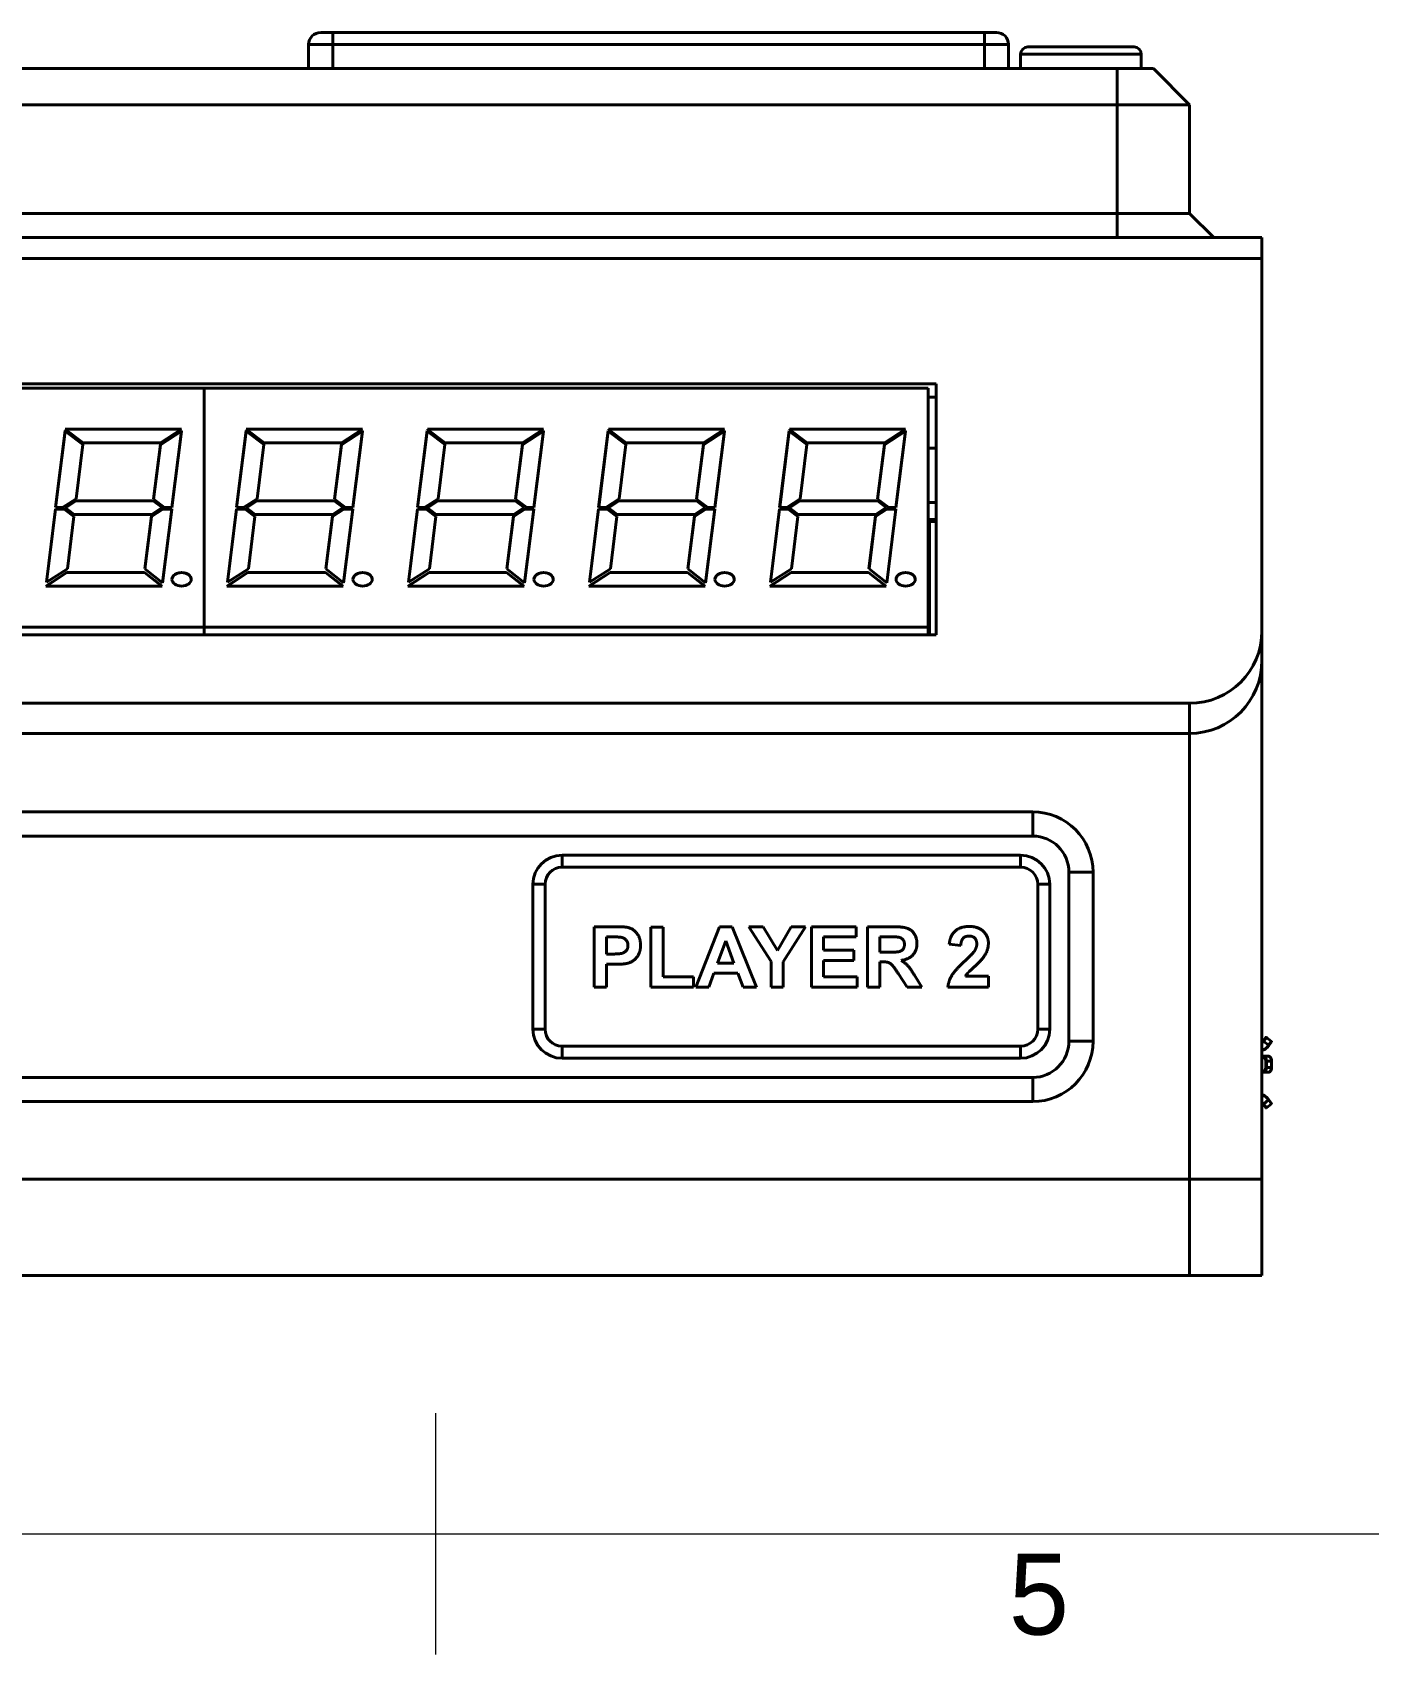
# Model space of a CAD drawing. Header units: millimetres. Extents: x 15 to 415, y 5 to 292.
# Drawn here: x 198.3 to 253.7, y 5 to 72.2 of the extents above; entities that cross this region are included whole.
import ezdxf

# ---------------------------------------------------------------- set-up
doc = ezdxf.new("R2010")
doc.units = ezdxf.units.MM
doc.layers.add('Border', color=7, linetype='Continuous')
doc.layers.add('Geometries', color=7, linetype='Continuous')
doc.styles.add('Shapr12', font='txt', dxfattribs={"height": 3.3495})

msp = doc.modelspace()

# ---------------------------------------------------------------- linework, layer by layer
at = {"layer": 'Border', "linetype": 'Continuous', "lineweight": 15}
for p, q in [((215, 15), (215, 5)), ((20, 10), (410, 10))]:
    msp.add_line(p, q, dxfattribs=at)
at = {"layer": 'Geometries', "linetype": 'Continuous', "lineweight": 40}
for p, q in [((210.242, 72.2), (210.742, 72.2)), ((210.742, 72.2), (237.742, 72.2)), ((210.742, 72.2), (210.742, 71.7)), ((237.742, 72.2), (238.242, 72.2)), ((237.742, 72.2), (237.742, 71.7)), ((209.742, 70.7), (209.742, 71.7)), ((210.742, 71.7), (209.742, 71.7)), ((210.742, 71.7), (210.742, 70.7)), ((237.742, 71.7), (210.742, 71.7)), ((238.742, 71.7), (237.742, 71.7)), ((237.742, 70.7), (237.742, 71.7)), ((238.742, 71.7), (238.742, 70.7)), ((239.242, 71.3), (239.242, 70.7)), ((244.242, 71.3), (239.242, 71.3)), ((239.542, 71.6), (243.942, 71.6)), ((244.242, 71.3), (244.242, 70.7)), ((197.742, 70.7), (209.742, 70.7)), ((209.742, 70.7), (210.742, 70.7)), ((210.742, 70.7), (237.742, 70.7)), ((237.742, 70.7), (238.742, 70.7)), ((238.742, 70.7), (239.242, 70.7)), ((239.242, 70.7), (243.242, 70.7)), ((243.242, 70.7), (243.242, 69.2)), ((243.242, 70.7), (244.242, 70.7)), ((244.242, 70.7), (244.742, 70.7)), ((244.742, 70.7), (246.242, 69.2)), ((243.242, 69.2), (164.242, 69.2)), ((243.242, 69.2), (164.242, 69.2)), ((243.242, 64.7), (243.242, 69.2)), ((243.242, 69.2), (246.242, 69.2)), ((246.242, 69.2), (243.242, 69.2)), ((246.242, 69.2), (246.242, 64.7)), ((164.242, 64.7), (243.242, 64.7)), ((243.242, 64.7), (243.242, 63.701)), ((243.242, 64.7), (246.242, 64.7)), ((246.242, 64.7), (247.241, 63.701)), ((249.242, 63.7), (158.242, 63.7)), ((243.242, 63.701), (164.242, 63.701)), ((247.241, 63.701), (243.242, 63.701)), ((249.242, 63.701), (247.241, 63.701)), ((249.242, 63.7), (249.242, 63.701)), ((249.242, 63.699), (249.242, 63.7)), ((249.242, 62.83), (249.242, 63.699)), ((249.242, 62.83), (158.242, 62.83)), ((249.242, 47.408), (249.242, 62.83)), ((175.042, 57.642), (235.742, 57.642)), ((205.417, 57.466), (175.417, 57.466)), ((205.417, 57.466), (205.417, 47.567)), ((235.417, 57.466), (205.417, 57.466)), ((205.417, 47.567), (205.417, 57.466)), ((235.417, 57.089), (235.417, 57.466)), ((235.742, 57.642), (235.742, 57.089)), ((235.417, 57.089), (235.742, 57.089)), ((235.417, 54.978), (235.417, 57.089)), ((235.742, 57.089), (235.742, 54.978)), ((199.65, 55.69), (199.257, 52.516)), ((199.65, 55.683), (199.258, 52.516)), ((199.65, 55.69), (200.384, 55.132)), ((199.65, 55.69), (199.65, 55.683)), ((199.65, 55.683), (200.383, 55.126)), ((204.478, 55.769), (199.659, 55.762)), ((199.659, 55.762), (199.668, 55.754)), ((204.467, 55.762), (199.668, 55.754)), ((199.668, 55.754), (200.393, 55.203)), ((200.383, 55.126), (200.105, 52.877)), ((200.384, 55.132), (200.383, 55.126)), ((200.393, 55.203), (203.605, 55.203)), ((203.596, 55.125), (203.316, 52.868)), ((203.596, 55.118), (203.317, 52.868)), ((203.596, 55.125), (204.469, 55.691)), ((203.596, 55.118), (204.468, 55.683)), ((203.596, 55.125), (203.596, 55.118)), ((203.605, 55.203), (204.467, 55.762)), ((204.468, 55.683), (204.076, 52.516)), ((204.467, 55.762), (204.478, 55.769)), ((204.469, 55.691), (204.468, 55.683)), ((207.15, 55.69), (206.757, 52.516)), ((207.15, 55.683), (206.758, 52.516)), ((207.15, 55.69), (207.884, 55.132)), ((207.15, 55.69), (207.15, 55.683)), ((207.15, 55.683), (207.883, 55.126)), ((211.978, 55.769), (207.159, 55.762)), ((207.159, 55.762), (207.168, 55.754)), ((211.967, 55.762), (207.168, 55.754)), ((207.168, 55.754), (207.893, 55.203)), ((207.883, 55.126), (207.605, 52.877)), ((207.884, 55.132), (207.883, 55.126)), ((207.893, 55.203), (211.105, 55.203)), ((211.096, 55.125), (210.816, 52.868)), ((211.096, 55.118), (210.817, 52.868)), ((211.096, 55.125), (211.969, 55.691)), ((211.096, 55.118), (211.968, 55.683)), ((211.096, 55.125), (211.096, 55.118)), ((211.105, 55.203), (211.967, 55.762)), ((211.968, 55.683), (211.576, 52.516)), ((211.967, 55.762), (211.978, 55.769)), ((211.969, 55.691), (211.968, 55.683)), ((214.65, 55.69), (214.257, 52.516)), ((214.65, 55.683), (214.258, 52.516)), ((214.65, 55.69), (215.384, 55.132)), ((214.65, 55.69), (214.65, 55.683)), ((214.65, 55.683), (215.383, 55.126)), ((219.478, 55.769), (214.659, 55.762)), ((214.659, 55.762), (214.668, 55.754)), ((219.467, 55.762), (214.668, 55.754)), ((214.668, 55.754), (215.393, 55.203)), ((215.383, 55.126), (215.105, 52.877)), ((215.384, 55.132), (215.383, 55.126)), ((215.393, 55.203), (218.605, 55.203)), ((218.596, 55.125), (218.316, 52.868)), ((218.596, 55.118), (218.317, 52.868)), ((218.596, 55.125), (219.469, 55.691)), ((218.596, 55.118), (219.468, 55.683)), ((218.596, 55.125), (218.596, 55.118)), ((218.605, 55.203), (219.467, 55.762)), ((219.468, 55.683), (219.076, 52.516)), ((219.467, 55.762), (219.478, 55.769)), ((219.469, 55.691), (219.468, 55.683)), ((222.15, 55.69), (221.757, 52.516)), ((222.15, 55.683), (221.758, 52.516)), ((222.15, 55.69), (222.884, 55.132)), ((222.15, 55.69), (222.15, 55.683)), ((222.15, 55.683), (222.883, 55.126)), ((226.978, 55.769), (222.159, 55.762)), ((222.159, 55.762), (222.168, 55.754)), ((226.967, 55.762), (222.168, 55.754)), ((222.168, 55.754), (222.893, 55.203)), ((222.883, 55.126), (222.605, 52.877)), ((222.884, 55.132), (222.883, 55.126)), ((222.893, 55.203), (226.105, 55.203)), ((226.096, 55.125), (225.816, 52.868)), ((226.096, 55.118), (225.817, 52.868)), ((226.096, 55.125), (226.969, 55.691)), ((226.096, 55.118), (226.968, 55.683)), ((226.096, 55.125), (226.096, 55.118)), ((226.105, 55.203), (226.967, 55.762)), ((226.968, 55.683), (226.576, 52.516)), ((226.967, 55.762), (226.978, 55.769)), ((226.969, 55.691), (226.968, 55.683)), ((229.65, 55.69), (229.257, 52.516)), ((229.65, 55.683), (229.258, 52.516)), ((229.65, 55.69), (230.384, 55.132)), ((229.65, 55.69), (229.65, 55.683)), ((229.65, 55.683), (230.383, 55.126)), ((234.478, 55.769), (229.659, 55.762)), ((229.659, 55.762), (229.668, 55.754)), ((234.467, 55.762), (229.668, 55.754)), ((229.668, 55.754), (230.393, 55.203)), ((230.383, 55.126), (230.105, 52.877)), ((230.384, 55.132), (230.383, 55.126)), ((230.393, 55.203), (233.605, 55.203)), ((233.596, 55.125), (233.316, 52.868)), ((233.596, 55.118), (233.317, 52.868)), ((233.596, 55.125), (234.469, 55.691)), ((233.596, 55.118), (234.468, 55.683)), ((233.596, 55.125), (233.596, 55.118)), ((233.605, 55.203), (234.467, 55.762)), ((234.468, 55.683), (234.076, 52.516)), ((234.467, 55.762), (234.478, 55.769)), ((234.469, 55.691), (234.468, 55.683)), ((235.417, 54.978), (235.742, 54.978)), ((235.417, 52.721), (235.417, 54.978)), ((235.742, 54.978), (235.742, 52.721)), ((199.251, 52.463), (198.875, 49.422)), ((199.251, 52.456), (198.876, 49.423)), ((199.251, 52.463), (199.251, 52.456)), ((199.608, 52.463), (199.251, 52.463)), ((199.608, 52.456), (199.251, 52.456)), ((199.258, 52.516), (199.257, 52.516)), ((199.548, 52.516), (199.258, 52.516)), ((199.548, 52.516), (200.105, 52.877)), ((199.608, 52.463), (199.608, 52.456)), ((200.015, 52.149), (199.608, 52.463)), ((200.014, 52.142), (199.608, 52.456)), ((200.096, 52.799), (199.659, 52.516)), ((199.659, 52.516), (199.664, 52.512)), ((200.096, 52.792), (199.664, 52.512)), ((199.664, 52.512), (200.026, 52.233)), ((200.096, 52.799), (203.305, 52.799)), ((200.096, 52.799), (200.096, 52.792)), ((200.096, 52.792), (203.305, 52.792)), ((203.228, 52.155), (203.702, 52.463)), ((203.228, 52.148), (203.702, 52.456)), ((203.668, 52.513), (203.238, 52.233)), ((203.305, 52.799), (203.673, 52.516)), ((203.305, 52.799), (203.305, 52.792)), ((203.305, 52.792), (203.668, 52.513)), ((203.317, 52.868), (203.316, 52.868)), ((203.775, 52.516), (203.317, 52.868)), ((203.673, 52.516), (203.668, 52.513)), ((203.691, 49.405), (204.068, 52.456)), ((203.702, 52.463), (204.069, 52.463)), ((203.702, 52.463), (203.702, 52.456)), ((203.702, 52.456), (204.068, 52.456)), ((204.076, 52.516), (203.775, 52.516)), ((204.068, 52.456), (204.069, 52.463)), ((206.751, 52.463), (206.375, 49.422)), ((206.751, 52.456), (206.376, 49.423)), ((206.751, 52.463), (206.751, 52.456)), ((207.108, 52.463), (206.751, 52.463)), ((207.108, 52.456), (206.751, 52.456)), ((206.758, 52.516), (206.757, 52.516)), ((207.048, 52.516), (206.758, 52.516)), ((207.048, 52.516), (207.605, 52.877)), ((207.515, 52.149), (207.108, 52.463)), ((207.108, 52.463), (207.108, 52.456)), ((207.514, 52.142), (207.108, 52.456)), ((207.596, 52.799), (207.159, 52.516)), ((207.159, 52.516), (207.164, 52.512)), ((207.596, 52.792), (207.164, 52.512)), ((207.164, 52.512), (207.526, 52.233)), ((207.596, 52.799), (210.805, 52.799)), ((207.596, 52.799), (207.596, 52.792)), ((207.596, 52.792), (210.805, 52.792)), ((210.728, 52.155), (211.202, 52.463)), ((210.728, 52.148), (211.202, 52.456)), ((211.168, 52.513), (210.738, 52.233)), ((210.805, 52.799), (211.173, 52.516)), ((210.805, 52.799), (210.805, 52.792)), ((210.805, 52.792), (211.168, 52.513)), ((210.817, 52.868), (210.816, 52.868)), ((211.275, 52.516), (210.817, 52.868)), ((211.173, 52.516), (211.168, 52.513)), ((211.191, 49.405), (211.568, 52.456)), ((211.202, 52.463), (211.569, 52.463)), ((211.202, 52.463), (211.202, 52.456)), ((211.202, 52.456), (211.568, 52.456)), ((211.576, 52.516), (211.275, 52.516)), ((211.568, 52.456), (211.569, 52.463)), ((214.251, 52.463), (213.875, 49.422)), ((214.251, 52.456), (213.876, 49.423)), ((214.608, 52.463), (214.251, 52.463)), ((214.251, 52.463), (214.251, 52.456)), ((214.608, 52.456), (214.251, 52.456)), ((214.258, 52.516), (214.257, 52.516)), ((214.548, 52.516), (214.258, 52.516)), ((214.548, 52.516), (215.105, 52.877)), ((215.015, 52.149), (214.608, 52.463)), ((214.608, 52.463), (214.608, 52.456)), ((215.014, 52.142), (214.608, 52.456)), ((215.096, 52.799), (214.659, 52.516)), ((214.659, 52.516), (214.664, 52.512)), ((215.096, 52.792), (214.664, 52.512)), ((214.664, 52.512), (215.026, 52.233)), ((215.096, 52.799), (218.305, 52.799)), ((215.096, 52.799), (215.096, 52.792)), ((215.096, 52.792), (218.305, 52.792)), ((218.228, 52.155), (218.702, 52.463)), ((218.228, 52.148), (218.702, 52.456)), ((218.668, 52.513), (218.238, 52.233)), ((218.305, 52.799), (218.673, 52.516)), ((218.305, 52.799), (218.305, 52.792)), ((218.305, 52.792), (218.668, 52.513)), ((218.317, 52.868), (218.316, 52.868)), ((218.775, 52.516), (218.317, 52.868)), ((218.673, 52.516), (218.668, 52.513)), ((218.691, 49.405), (219.068, 52.456)), ((218.702, 52.463), (219.069, 52.463)), ((218.702, 52.463), (218.702, 52.456)), ((218.702, 52.456), (219.068, 52.456)), ((219.076, 52.516), (218.775, 52.516)), ((219.068, 52.456), (219.069, 52.463)), ((221.751, 52.463), (221.375, 49.422)), ((221.751, 52.456), (221.376, 49.423)), ((222.108, 52.463), (221.751, 52.463)), ((221.751, 52.463), (221.751, 52.456)), ((222.108, 52.456), (221.751, 52.456)), ((221.758, 52.516), (221.757, 52.516)), ((222.048, 52.516), (221.758, 52.516)), ((222.048, 52.516), (222.605, 52.877)), ((222.515, 52.149), (222.108, 52.463)), ((222.108, 52.463), (222.108, 52.456)), ((222.514, 52.142), (222.108, 52.456)), ((222.596, 52.799), (222.159, 52.516)), ((222.159, 52.516), (222.164, 52.512)), ((222.596, 52.792), (222.164, 52.512)), ((222.164, 52.512), (222.526, 52.233)), ((222.596, 52.799), (222.596, 52.792)), ((222.596, 52.799), (225.805, 52.799)), ((222.596, 52.792), (225.805, 52.792)), ((225.728, 52.155), (226.202, 52.463)), ((225.728, 52.148), (226.202, 52.456)), ((226.168, 52.513), (225.738, 52.233)), ((225.805, 52.799), (226.173, 52.516)), ((225.805, 52.799), (225.805, 52.792)), ((225.805, 52.792), (226.168, 52.513)), ((225.817, 52.868), (225.816, 52.868)), ((226.275, 52.516), (225.817, 52.868)), ((226.173, 52.516), (226.168, 52.513)), ((226.191, 49.405), (226.568, 52.456)), ((226.202, 52.463), (226.569, 52.463)), ((226.202, 52.463), (226.202, 52.456)), ((226.202, 52.456), (226.568, 52.456)), ((226.576, 52.516), (226.275, 52.516)), ((226.568, 52.456), (226.569, 52.463)), ((229.251, 52.463), (228.875, 49.422)), ((229.251, 52.456), (228.876, 49.423)), ((229.608, 52.463), (229.251, 52.463)), ((229.251, 52.463), (229.251, 52.456)), ((229.608, 52.456), (229.251, 52.456)), ((229.258, 52.516), (229.257, 52.516)), ((229.548, 52.516), (229.258, 52.516)), ((229.548, 52.516), (230.105, 52.877)), ((229.608, 52.463), (229.608, 52.456)), ((230.015, 52.149), (229.608, 52.463)), ((230.014, 52.142), (229.608, 52.456)), ((230.096, 52.799), (229.659, 52.516)), ((229.659, 52.516), (229.664, 52.512)), ((230.096, 52.792), (229.664, 52.512)), ((229.664, 52.512), (230.026, 52.233)), ((230.096, 52.799), (233.305, 52.799)), ((230.096, 52.799), (230.096, 52.792)), ((230.096, 52.792), (233.305, 52.792)), ((233.228, 52.155), (233.702, 52.463)), ((233.228, 52.148), (233.702, 52.456)), ((233.668, 52.513), (233.238, 52.233)), ((233.305, 52.799), (233.673, 52.516)), ((233.305, 52.799), (233.305, 52.792)), ((233.305, 52.792), (233.668, 52.513)), ((233.317, 52.868), (233.316, 52.868)), ((233.775, 52.516), (233.317, 52.868)), ((233.673, 52.516), (233.668, 52.513)), ((233.691, 49.405), (234.068, 52.456)), ((233.702, 52.463), (234.069, 52.463)), ((233.702, 52.463), (233.702, 52.456)), ((233.702, 52.456), (234.068, 52.456)), ((234.076, 52.516), (233.775, 52.516)), ((234.068, 52.456), (234.069, 52.463)), ((235.417, 52.021), (235.417, 52.721)), ((235.742, 52.721), (235.417, 52.721)), ((235.742, 52.721), (235.742, 52.021)), ((199.747, 49.985), (200.014, 52.142)), ((200.014, 52.142), (200.015, 52.149)), ((203.238, 52.233), (200.026, 52.233)), ((203.228, 52.155), (202.958, 49.973)), ((203.228, 52.148), (202.959, 49.972)), ((203.228, 52.155), (203.228, 52.148)), ((207.247, 49.985), (207.514, 52.142)), ((207.514, 52.142), (207.515, 52.149)), ((210.738, 52.233), (207.526, 52.233)), ((210.728, 52.155), (210.458, 49.973)), ((210.728, 52.148), (210.459, 49.972)), ((210.728, 52.155), (210.728, 52.148)), ((214.747, 49.985), (215.014, 52.142)), ((215.014, 52.142), (215.015, 52.149)), ((218.238, 52.233), (215.026, 52.233)), ((218.228, 52.155), (217.958, 49.973)), ((218.228, 52.148), (217.959, 49.972)), ((218.228, 52.155), (218.228, 52.148)), ((222.247, 49.985), (222.514, 52.142)), ((222.514, 52.142), (222.515, 52.149)), ((225.738, 52.233), (222.526, 52.233)), ((225.728, 52.155), (225.458, 49.973)), ((225.728, 52.148), (225.459, 49.972)), ((225.728, 52.155), (225.728, 52.148)), ((229.747, 49.985), (230.014, 52.142)), ((230.014, 52.142), (230.015, 52.149)), ((233.238, 52.233), (230.026, 52.233)), ((233.228, 52.155), (232.958, 49.973)), ((233.228, 52.148), (232.959, 49.972)), ((233.228, 52.155), (233.228, 52.148)), ((235.742, 52.021), (235.417, 52.021)), ((235.417, 47.567), (235.417, 52.021)), ((235.742, 51.951), (235.467, 51.951)), ((235.467, 51.951), (235.467, 51.944)), ((235.467, 51.944), (235.467, 47.248)), ((235.742, 51.944), (235.467, 51.944)), ((235.742, 52.021), (235.742, 51.951)), ((235.742, 51.951), (235.742, 51.944)), ((235.742, 51.944), (235.742, 47.248)), ((198.852, 49.264), (199.728, 49.829)), ((198.862, 49.264), (199.728, 49.822)), ((198.876, 49.423), (199.747, 49.985)), ((199.728, 49.829), (202.94, 49.829)), ((199.728, 49.829), (199.728, 49.822)), ((199.728, 49.822), (202.94, 49.822)), ((202.94, 49.829), (203.671, 49.264)), ((202.94, 49.829), (202.94, 49.822)), ((202.94, 49.822), (203.662, 49.264)), ((202.958, 49.973), (202.959, 49.972)), ((202.959, 49.972), (203.691, 49.405)), ((206.352, 49.264), (207.228, 49.829)), ((206.362, 49.264), (207.228, 49.822)), ((206.376, 49.423), (207.247, 49.985)), ((207.228, 49.829), (210.44, 49.829)), ((207.228, 49.829), (207.228, 49.822)), ((207.228, 49.822), (210.44, 49.822)), ((210.44, 49.829), (211.171, 49.264)), ((210.44, 49.829), (210.44, 49.822)), ((210.44, 49.822), (211.162, 49.264)), ((210.458, 49.973), (210.459, 49.972)), ((210.459, 49.972), (211.191, 49.405)), ((213.852, 49.264), (214.728, 49.829)), ((213.862, 49.264), (214.728, 49.822)), ((213.876, 49.423), (214.747, 49.985)), ((214.728, 49.829), (217.94, 49.829)), ((214.728, 49.829), (214.728, 49.822)), ((214.728, 49.822), (217.94, 49.822)), ((217.94, 49.829), (218.671, 49.264)), ((217.94, 49.829), (217.94, 49.822)), ((217.94, 49.822), (218.662, 49.264)), ((217.958, 49.973), (217.959, 49.972)), ((217.959, 49.972), (218.691, 49.405)), ((221.352, 49.264), (222.228, 49.829)), ((221.362, 49.264), (222.228, 49.822)), ((221.376, 49.423), (222.247, 49.985)), ((222.228, 49.829), (225.44, 49.829)), ((222.228, 49.829), (222.228, 49.822)), ((222.228, 49.822), (225.44, 49.822)), ((225.44, 49.829), (226.171, 49.264)), ((225.44, 49.829), (225.44, 49.822)), ((225.44, 49.822), (226.162, 49.264)), ((225.458, 49.973), (225.459, 49.972)), ((225.459, 49.972), (226.191, 49.405)), ((228.852, 49.264), (229.728, 49.829)), ((228.862, 49.264), (229.728, 49.822)), ((228.876, 49.423), (229.747, 49.985)), ((229.728, 49.829), (232.94, 49.829)), ((229.728, 49.829), (229.728, 49.822)), ((229.728, 49.822), (232.94, 49.822)), ((232.94, 49.829), (233.671, 49.264)), ((232.94, 49.829), (232.94, 49.822)), ((232.94, 49.822), (233.662, 49.264)), ((232.958, 49.973), (232.959, 49.972)), ((232.959, 49.972), (233.691, 49.405)), ((198.862, 49.264), (198.852, 49.264)), ((203.662, 49.264), (198.862, 49.264)), ((198.875, 49.422), (198.876, 49.423)), ((203.671, 49.264), (203.662, 49.264)), ((206.362, 49.264), (206.352, 49.264)), ((211.162, 49.264), (206.362, 49.264)), ((206.375, 49.422), (206.376, 49.423)), ((211.171, 49.264), (211.162, 49.264)), ((213.862, 49.264), (213.852, 49.264)), ((218.662, 49.264), (213.862, 49.264)), ((213.875, 49.422), (213.876, 49.423)), ((218.671, 49.264), (218.662, 49.264)), ((221.362, 49.264), (221.352, 49.264)), ((226.162, 49.264), (221.362, 49.264)), ((221.375, 49.422), (221.376, 49.423)), ((226.171, 49.264), (226.162, 49.264)), ((228.862, 49.264), (228.852, 49.264)), ((233.662, 49.264), (228.862, 49.264)), ((228.875, 49.422), (228.876, 49.423)), ((233.671, 49.264), (233.662, 49.264)), ((175.417, 47.567), (205.417, 47.567)), ((235.417, 47.248), (175.417, 47.248)), ((205.417, 47.567), (235.417, 47.567)), ((205.417, 47.567), (205.417, 47.248)), ((205.417, 47.567), (205.417, 47.248)), ((235.417, 47.567), (235.417, 47.248)), ((235.467, 47.248), (235.417, 47.248)), ((235.742, 47.248), (235.467, 47.248)), ((249.242, 47.408), (249.242, 46.19)), ((249.242, 46.19), (249.242, 30.367)), ((246.242, 44.408), (161.242, 44.408)), ((246.242, 43.159), (246.242, 44.408)), ((246.242, 43.159), (161.242, 43.159)), ((246.242, 24.7), (246.242, 43.159)), ((167.742, 39.909), (239.742, 39.909)), ((239.742, 39.909), (239.742, 38.909)), ((239.742, 38.909), (167.742, 38.909)), ((220.242, 37.616), (220.242, 38.116)), ((239.242, 38.116), (220.242, 38.116)), ((239.242, 37.616), (239.242, 38.116)), ((239.242, 37.616), (220.242, 37.616)), ((241.242, 30.409), (241.242, 37.409)), ((241.242, 37.409), (242.242, 37.409)), ((242.242, 37.409), (242.242, 30.409)), ((219.035, 36.909), (219.035, 30.909)), ((219.535, 36.909), (219.035, 36.909)), ((219.535, 36.909), (219.535, 30.909)), ((240.449, 36.909), (239.949, 36.909)), ((239.949, 30.909), (239.949, 36.909)), ((240.449, 30.909), (240.449, 36.909)), ((221.578, 35.154), (222.388, 35.154)), ((221.578, 32.654), (221.578, 35.154)), ((223.921, 32.654), (223.921, 35.133)), ((223.921, 35.133), (224.425, 35.133)), ((224.425, 35.133), (224.425, 33.075)), ((225.786, 32.654), (226.76, 35.154)), ((226.76, 35.154), (227.294, 35.154)), ((227.294, 35.154), (228.295, 32.654)), ((228.899, 33.706), (227.983, 35.154)), ((227.983, 35.154), (228.575, 35.154)), ((228.575, 35.154), (229.163, 34.165)), ((229.163, 34.165), (229.739, 35.154)), ((230.321, 35.154), (229.402, 33.703)), ((229.739, 35.154), (230.321, 35.154)), ((230.571, 35.154), (232.425, 35.154)), ((230.571, 32.654), (230.571, 35.154)), ((232.425, 35.154), (232.425, 34.731)), ((232.903, 32.654), (232.903, 35.154)), ((232.903, 35.154), (233.965, 35.154)), ((222.326, 34.731), (222.082, 34.731)), ((222.082, 34.731), (222.082, 34.022)), ((227.021, 34.571), (226.683, 33.643)), ((227.365, 33.643), (227.021, 34.571)), ((232.425, 34.731), (231.076, 34.731)), ((231.076, 34.731), (231.076, 34.177)), ((233.407, 34.731), (233.407, 34.097)), ((233.801, 34.731), (233.407, 34.731)), ((236.76, 34.376), (236.283, 34.424)), ((222.082, 34.022), (222.359, 34.022)), ((226.683, 33.643), (227.365, 33.643)), ((228.899, 32.654), (228.899, 33.706)), ((229.402, 33.703), (229.402, 32.654)), ((231.076, 34.177), (232.331, 34.177)), ((231.076, 33.756), (231.076, 33.075)), ((232.331, 33.756), (231.076, 33.756)), ((232.331, 34.177), (232.331, 33.756)), ((233.407, 34.097), (233.781, 34.097)), ((233.51, 33.698), (233.407, 33.698)), ((233.407, 33.698), (233.407, 32.654)), ((222.082, 33.597), (222.082, 32.654)), ((222.412, 33.597), (222.082, 33.597)), ((224.425, 33.075), (225.681, 33.075)), ((225.681, 33.075), (225.681, 32.654)), ((226.528, 33.222), (226.322, 32.654)), ((227.527, 33.222), (226.528, 33.222)), ((227.746, 32.654), (227.527, 33.222)), ((231.076, 33.075), (232.473, 33.075)), ((232.473, 33.075), (232.473, 32.654)), ((234.547, 32.654), (234.182, 33.198)), ((234.845, 33.142), (235.15, 32.654)), ((236.954, 33.099), (237.906, 33.099)), ((237.906, 33.099), (237.906, 32.654)), ((222.082, 32.654), (221.578, 32.654)), ((225.681, 32.654), (223.921, 32.654)), ((226.322, 32.654), (225.786, 32.654)), ((228.295, 32.654), (227.746, 32.654)), ((229.402, 32.654), (228.899, 32.654)), ((232.473, 32.654), (230.571, 32.654)), ((233.407, 32.654), (232.903, 32.654)), ((235.15, 32.654), (234.547, 32.654)), ((237.906, 32.654), (236.226, 32.654)), ((219.535, 30.909), (219.035, 30.909)), ((240.449, 30.909), (239.949, 30.909)), ((241.242, 30.409), (242.242, 30.409)), ((249.242, 30.367), (249.287, 30.423)), ((249.302, 30.41), (249.242, 30.335)), ((249.242, 30.367), (249.242, 30.335)), ((249.242, 30.335), (249.242, 30.045)), ((249.287, 30.423), (249.399, 30.563)), ((249.302, 30.41), (249.287, 30.423)), ((249.427, 30.567), (249.302, 30.41)), ((249.513, 30.242), (249.302, 30.41)), ((249.427, 30.567), (249.638, 30.398)), ((249.443, 30.153), (249.513, 30.242)), ((249.513, 30.242), (249.638, 30.398)), ((249.513, 30.242), (249.521, 30.236)), ((249.64, 30.384), (249.521, 30.236)), ((220.242, 29.702), (220.242, 30.202)), ((220.242, 30.202), (239.242, 30.202)), ((220.242, 29.702), (239.242, 29.702)), ((239.242, 29.702), (239.242, 30.202)), ((249.242, 30.045), (249.242, 30.035)), ((249.242, 30.035), (249.242, 29.784)), ((249.242, 29.784), (249.302, 29.784)), ((249.242, 29.784), (249.242, 29.764)), ((249.287, 29.764), (249.242, 29.764)), ((249.242, 29.764), (249.242, 29.144)), ((249.302, 29.784), (249.513, 29.784)), ((249.399, 29.324), (249.399, 29.584)), ((249.427, 29.584), (249.399, 29.584)), ((249.427, 29.584), (249.427, 29.324)), ((249.638, 29.584), (249.427, 29.584)), ((249.443, 30.153), (249.45, 30.147)), ((249.521, 30.236), (249.45, 30.147)), ((249.638, 29.324), (249.638, 29.584)), ((249.638, 29.584), (249.642, 29.584)), ((249.642, 29.324), (249.642, 29.584)), ((249.642, 29.584), (249.642, 29.584)), ((167.742, 28.909), (239.742, 28.909)), ((239.742, 28.909), (239.742, 27.909)), ((249.242, 29.144), (249.287, 29.144)), ((249.242, 29.144), (249.242, 29.124)), ((249.302, 29.124), (249.242, 29.124)), ((249.242, 29.124), (249.242, 28.183)), ((249.513, 29.124), (249.302, 29.124)), ((249.427, 29.324), (249.399, 29.324)), ((249.427, 29.324), (249.638, 29.324)), ((249.638, 29.324), (249.642, 29.324)), ((249.642, 29.324), (249.642, 29.324)), ((239.742, 27.909), (167.742, 27.909)), ((249.242, 28.183), (249.242, 28.173)), ((249.242, 28.173), (249.242, 27.884)), ((249.242, 27.884), (249.302, 27.808)), ((249.242, 27.884), (249.242, 27.852)), ((249.287, 27.795), (249.242, 27.852)), ((249.242, 27.852), (249.242, 24.7)), ((249.302, 27.808), (249.287, 27.795)), ((249.399, 27.655), (249.287, 27.795)), ((249.302, 27.808), (249.513, 27.976)), ((249.302, 27.808), (249.427, 27.652)), ((249.638, 27.82), (249.427, 27.652)), ((249.443, 28.065), (249.45, 28.071)), ((249.513, 27.976), (249.443, 28.065)), ((249.45, 28.071), (249.521, 27.983)), ((249.513, 27.976), (249.521, 27.983)), ((249.638, 27.82), (249.513, 27.976)), ((249.521, 27.983), (249.64, 27.834)), ((246.242, 24.7), (161.242, 24.7)), ((161.242, 24.7), (246.242, 24.7)), ((246.242, 20.7), (246.242, 24.7)), ((246.242, 24.7), (249.242, 24.7)), ((249.242, 24.7), (246.242, 24.7)), ((249.242, 24.7), (249.242, 20.7)), ((161.242, 20.7), (246.242, 20.7)), ((249.242, 20.7), (246.242, 20.7))]:
    msp.add_line(p, q, dxfattribs=at)
at = {"layer": 'Geometries', "linetype": 'Continuous', "lineweight": 40, "flags": 128}
for points in [[(222.388, 35.154), (222.42, 35.154), (222.451, 35.154), (222.481, 35.154), (222.511, 35.153), (222.539, 35.153), (222.567, 35.152), (222.594, 35.152), (222.62, 35.151), (222.645, 35.15), (222.67, 35.149), (222.694, 35.148), (222.717, 35.147), (222.74, 35.146), (222.762, 35.145), (222.783, 35.144), (222.803, 35.142), (222.822, 35.141), (222.841, 35.139), (222.859, 35.137), (222.876, 35.136), (222.892, 35.134), (222.907, 35.132), (222.922, 35.13), (222.934, 35.128), (222.946, 35.125), (222.958, 35.123), (222.969, 35.121), (222.979, 35.119), (222.988, 35.116)], [(222.988, 35.116), (223.007, 35.111), (223.026, 35.105), (223.044, 35.099), (223.063, 35.092), (223.081, 35.085), (223.098, 35.077), (223.116, 35.068), (223.135, 35.058), (223.153, 35.048), (223.171, 35.036), (223.189, 35.024), (223.207, 35.012), (223.224, 34.999), (223.241, 34.985), (223.257, 34.971), (223.273, 34.955), (223.289, 34.94), (223.304, 34.924), (223.319, 34.907), (223.334, 34.89), (223.348, 34.872)], [(233.965, 35.154), (233.995, 35.154), (234.024, 35.154), (234.052, 35.153), (234.08, 35.152), (234.108, 35.152), (234.134, 35.151), (234.159, 35.149), (234.184, 35.148), (234.209, 35.146), (234.233, 35.145), (234.257, 35.143), (234.28, 35.14), (234.302, 35.138), (234.324, 35.136), (234.345, 35.133), (234.366, 35.13), (234.386, 35.127), (234.405, 35.123), (234.424, 35.12), (234.442, 35.116), (234.459, 35.112), (234.476, 35.108), (234.493, 35.104), (234.51, 35.099), (234.526, 35.094), (234.542, 35.089), (234.557, 35.083), (234.572, 35.077), (234.591, 35.068), (234.61, 35.059), (234.629, 35.049), (234.647, 35.039), (234.664, 35.027), (234.682, 35.015), (234.698, 35.004), (234.713, 34.991), (234.728, 34.978), (234.743, 34.965), (234.757, 34.951), (234.771, 34.936), (234.784, 34.921), (234.797, 34.905), (234.81, 34.888), (234.822, 34.871), (234.834, 34.854), (234.845, 34.836), (234.856, 34.818), (234.866, 34.8), (234.876, 34.78), (234.885, 34.759), (234.894, 34.738), (234.902, 34.717), (234.91, 34.696), (234.917, 34.674), (234.922, 34.654), (234.928, 34.633), (234.932, 34.612), (234.936, 34.59), (234.94, 34.568), (234.942, 34.546), (234.944, 34.524), (234.946, 34.501), (234.947, 34.478), (234.947, 34.455), (234.947, 34.432), (234.946, 34.41), (234.945, 34.388), (234.943, 34.366), (234.941, 34.343), (234.937, 34.32), (234.933, 34.298), (234.929, 34.276), (234.924, 34.254), (234.918, 34.233), (234.912, 34.213), (234.905, 34.194), (234.898, 34.175), (234.89, 34.156), (234.882, 34.137), (234.873, 34.119), (234.863, 34.102), (234.853, 34.084), (234.843, 34.067), (234.831, 34.051), (234.82, 34.035), (234.808, 34.019), (234.795, 34.003), (234.782, 33.988)], [(236.283, 34.424), (236.286, 34.451), (236.289, 34.478), (236.293, 34.504), (236.298, 34.53), (236.303, 34.555), (236.308, 34.579), (236.314, 34.603), (236.32, 34.624), (236.326, 34.645), (236.332, 34.666), (236.339, 34.686), (236.346, 34.706), (236.354, 34.725), (236.362, 34.744), (236.37, 34.762), (236.379, 34.78), (236.388, 34.797), (236.397, 34.814), (236.407, 34.831), (236.416, 34.846), (236.426, 34.861), (236.437, 34.875), (236.447, 34.889), (236.458, 34.903), (236.471, 34.918), (236.484, 34.933), (236.498, 34.947), (236.512, 34.96), (236.527, 34.973), (236.542, 34.986), (236.558, 34.998), (236.575, 35.01), (236.593, 35.022), (236.611, 35.034), (236.63, 35.045), (236.649, 35.056), (236.668, 35.066), (236.687, 35.076), (236.707, 35.085), (236.727, 35.094), (236.747, 35.102), (236.768, 35.109), (236.788, 35.116), (236.81, 35.123), (236.831, 35.129), (236.854, 35.135), (236.878, 35.14), (236.902, 35.145), (236.927, 35.15), (236.951, 35.153), (236.977, 35.157), (237.001, 35.159), (237.025, 35.161), (237.05, 35.163), (237.075, 35.164), (237.101, 35.164), (237.126, 35.164), (237.152, 35.164), (237.177, 35.163), (237.201, 35.161), (237.225, 35.159), (237.249, 35.157), (237.272, 35.154), (237.295, 35.151), (237.317, 35.147), (237.34, 35.142), (237.364, 35.137), (237.387, 35.132), (237.409, 35.125), (237.431, 35.119), (237.452, 35.111), (237.472, 35.104), (237.492, 35.096), (237.511, 35.088), (237.53, 35.079), (237.548, 35.069), (237.566, 35.06), (237.583, 35.049), (237.601, 35.039), (237.617, 35.027), (237.634, 35.015), (237.65, 35.003), (237.665, 34.991), (237.68, 34.978), (237.695, 34.965)], [(237.695, 34.965), (237.709, 34.951), (237.723, 34.936), (237.737, 34.922), (237.75, 34.907), (237.762, 34.892), (237.774, 34.876), (237.788, 34.858), (237.8, 34.839), (237.812, 34.82), (237.824, 34.801), (237.833, 34.784), (237.842, 34.766), (237.85, 34.748), (237.858, 34.729), (237.865, 34.711), (237.872, 34.692), (237.878, 34.673), (237.883, 34.653), (237.888, 34.634), (237.892, 34.614), (237.896, 34.594), (237.899, 34.573), (237.902, 34.553), (237.904, 34.532), (237.905, 34.51), (237.906, 34.489), (237.906, 34.466), (237.906, 34.443), (237.905, 34.42), (237.903, 34.398), (237.901, 34.376), (237.899, 34.353), (237.895, 34.329), (237.891, 34.305), (237.886, 34.282), (237.881, 34.258), (237.875, 34.235), (237.868, 34.211), (237.861, 34.188), (237.853, 34.167), (237.845, 34.147), (237.837, 34.126), (237.828, 34.105), (237.818, 34.084), (237.807, 34.063), (237.796, 34.041), (237.784, 34.02), (237.772, 33.998), (237.759, 33.977), (237.745, 33.955), (237.73, 33.933), (237.716, 33.912), (237.701, 33.891), (237.686, 33.87), (237.67, 33.849), (237.654, 33.827)], [(222.689, 34.714), (222.681, 34.715), (222.672, 34.717), (222.662, 34.718), (222.651, 34.72), (222.64, 34.721), (222.628, 34.722), (222.615, 34.723), (222.602, 34.724), (222.589, 34.725), (222.576, 34.726), (222.561, 34.726), (222.547, 34.727), (222.531, 34.728), (222.515, 34.728), (222.498, 34.729), (222.481, 34.729), (222.463, 34.73), (222.444, 34.73), (222.425, 34.73), (222.406, 34.731), (222.387, 34.731), (222.367, 34.731), (222.347, 34.731), (222.326, 34.731)], [(222.892, 34.603), (222.882, 34.614), (222.872, 34.624), (222.861, 34.634), (222.85, 34.643), (222.838, 34.652), (222.826, 34.66), (222.814, 34.668), (222.802, 34.675), (222.789, 34.682), (222.776, 34.688), (222.762, 34.693), (222.749, 34.699), (222.734, 34.703), (222.72, 34.707), (222.705, 34.711), (222.689, 34.714)], [(222.915, 34.184), (222.924, 34.197), (222.932, 34.21), (222.939, 34.224), (222.946, 34.239), (222.951, 34.253), (222.956, 34.268), (222.961, 34.283), (222.964, 34.298), (222.967, 34.314), (222.97, 34.33), (222.971, 34.347), (222.972, 34.364), (222.973, 34.381), (222.972, 34.398), (222.971, 34.415), (222.969, 34.431), (222.967, 34.447), (222.964, 34.463), (222.96, 34.478), (222.956, 34.493), (222.951, 34.507), (222.945, 34.521), (222.939, 34.535), (222.932, 34.547), (222.926, 34.559), (222.918, 34.571), (222.91, 34.582), (222.902, 34.593), (222.892, 34.603)], [(223.348, 34.872), (223.36, 34.855), (223.372, 34.837), (223.384, 34.82), (223.395, 34.801), (223.405, 34.783), (223.415, 34.763), (223.424, 34.744), (223.432, 34.726), (223.439, 34.707), (223.446, 34.688), (223.453, 34.668), (223.459, 34.649), (223.464, 34.628), (223.469, 34.608), (223.474, 34.587), (223.478, 34.566), (223.481, 34.544), (223.484, 34.522), (223.487, 34.5), (223.489, 34.478), (223.49, 34.457), (223.492, 34.435), (223.492, 34.412), (223.493, 34.39), (223.493, 34.365), (223.492, 34.342), (223.491, 34.318), (223.489, 34.295), (223.487, 34.273), (223.485, 34.251), (223.482, 34.23), (223.479, 34.21), (223.475, 34.19), (223.471, 34.171), (223.467, 34.152), (223.461, 34.131), (223.456, 34.111), (223.449, 34.091), (223.442, 34.071), (223.435, 34.052), (223.427, 34.034), (223.418, 34.015), (223.409, 33.998)], [(234.17, 34.723), (234.165, 34.723), (234.16, 34.724), (234.154, 34.724), (234.148, 34.725), (234.141, 34.725), (234.133, 34.726), (234.125, 34.726), (234.116, 34.727), (234.107, 34.727), (234.097, 34.727), (234.086, 34.728), (234.075, 34.728), (234.063, 34.728), (234.051, 34.729), (234.038, 34.729), (234.024, 34.729), (234.01, 34.73), (233.995, 34.73), (233.979, 34.73), (233.963, 34.73), (233.946, 34.73), (233.929, 34.731), (233.911, 34.731), (233.891, 34.731), (233.869, 34.731), (233.847, 34.731), (233.825, 34.731), (233.801, 34.731)], [(234.36, 34.624), (234.351, 34.634), (234.342, 34.643), (234.333, 34.652), (234.323, 34.66), (234.312, 34.668), (234.301, 34.675), (234.29, 34.681), (234.279, 34.688), (234.267, 34.693), (234.254, 34.699), (234.241, 34.704), (234.228, 34.709), (234.214, 34.713), (234.2, 34.716), (234.185, 34.72), (234.17, 34.723)], [(234.376, 34.233), (234.383, 34.244), (234.39, 34.256), (234.396, 34.269), (234.402, 34.281), (234.407, 34.294), (234.411, 34.307), (234.415, 34.321), (234.419, 34.335), (234.421, 34.35), (234.423, 34.363), (234.425, 34.376), (234.426, 34.39), (234.427, 34.404), (234.427, 34.419), (234.427, 34.433), (234.426, 34.448), (234.425, 34.462), (234.424, 34.477), (234.421, 34.492), (234.418, 34.507), (234.415, 34.521), (234.41, 34.535), (234.406, 34.548), (234.4, 34.561), (234.395, 34.573), (234.389, 34.584), (234.382, 34.594), (234.375, 34.605), (234.368, 34.615), (234.36, 34.624)], [(237.326, 34.141), (237.338, 34.159), (237.349, 34.177), (237.359, 34.195), (237.368, 34.213), (237.377, 34.23), (237.385, 34.248), (237.392, 34.266), (237.398, 34.282), (237.404, 34.299), (237.408, 34.315), (237.413, 34.331), (237.416, 34.347), (237.419, 34.363), (237.422, 34.379), (237.423, 34.396), (237.425, 34.412), (237.425, 34.428), (237.425, 34.444), (237.425, 34.459), (237.423, 34.477), (237.422, 34.495), (237.419, 34.512), (237.417, 34.528), (237.413, 34.544), (237.409, 34.558), (237.405, 34.573), (237.4, 34.587), (237.394, 34.6), (237.388, 34.613), (237.382, 34.625), (237.375, 34.636), (237.367, 34.647), (237.36, 34.658), (237.351, 34.668), (237.342, 34.678), (237.332, 34.688), (237.322, 34.697), (237.311, 34.705), (237.3, 34.713), (237.288, 34.721), (237.277, 34.727), (237.265, 34.733), (237.253, 34.739), (237.241, 34.744), (237.228, 34.748), (237.214, 34.752), (237.2, 34.756), (237.186, 34.759), (237.171, 34.762), (237.156, 34.764), (237.141, 34.765), (237.125, 34.766), (237.11, 34.767), (237.095, 34.767), (237.08, 34.766), (237.066, 34.766), (237.051, 34.764), (237.037, 34.762), (237.024, 34.76), (237.01, 34.757), (236.997, 34.754), (236.985, 34.75), (236.972, 34.746), (236.96, 34.742), (236.946, 34.736), (236.933, 34.729), (236.92, 34.722), (236.907, 34.714), (236.897, 34.707), (236.888, 34.7), (236.879, 34.692), (236.87, 34.684), (236.861, 34.675), (236.853, 34.666), (236.845, 34.656), (236.837, 34.646), (236.829, 34.635), (236.822, 34.623), (236.815, 34.61), (236.809, 34.597), (236.803, 34.583), (236.797, 34.569), (236.792, 34.554), (236.787, 34.538), (236.782, 34.522), (236.778, 34.505), (236.774, 34.488), (236.771, 34.47), (236.768, 34.452), (236.766, 34.434), (236.763, 34.415), (236.762, 34.396), (236.76, 34.376)], [(222.359, 34.022), (222.382, 34.022), (222.404, 34.022), (222.426, 34.022), (222.448, 34.023), (222.468, 34.023), (222.488, 34.024), (222.507, 34.025), (222.526, 34.025), (222.544, 34.026), (222.562, 34.028), (222.579, 34.029), (222.595, 34.03), (222.611, 34.032), (222.626, 34.033), (222.641, 34.035), (222.655, 34.037), (222.669, 34.039), (222.681, 34.041), (222.694, 34.043), (222.705, 34.046), (222.716, 34.048), (222.727, 34.051), (222.736, 34.054), (222.745, 34.056), (222.753, 34.059), (222.76, 34.062), (222.767, 34.065), (222.774, 34.068), (222.781, 34.071), (222.794, 34.077), (222.807, 34.084), (222.82, 34.092), (222.831, 34.099), (222.843, 34.108), (222.854, 34.116), (222.865, 34.126), (222.876, 34.136), (222.887, 34.147), (222.897, 34.159), (222.906, 34.171), (222.915, 34.184)], [(222.935, 33.633), (222.919, 33.63), (222.901, 33.627), (222.884, 33.624), (222.865, 33.621), (222.846, 33.619), (222.826, 33.616), (222.806, 33.614), (222.786, 33.612), (222.767, 33.61), (222.746, 33.608), (222.725, 33.607), (222.704, 33.605), (222.682, 33.604), (222.659, 33.603), (222.636, 33.602), (222.612, 33.601), (222.588, 33.6), (222.563, 33.599), (222.538, 33.598), (222.508, 33.598), (222.476, 33.597), (222.444, 33.597), (222.412, 33.597)], [(223.197, 33.751), (223.176, 33.737), (223.155, 33.724), (223.135, 33.712), (223.114, 33.7), (223.093, 33.689), (223.072, 33.679), (223.051, 33.67), (223.032, 33.662), (223.013, 33.655), (222.993, 33.648), (222.974, 33.643), (222.955, 33.637), (222.935, 33.633)], [(223.409, 33.998), (223.398, 33.978), (223.387, 33.959), (223.376, 33.941), (223.364, 33.923), (223.352, 33.906), (223.34, 33.89), (223.328, 33.874), (223.315, 33.858), (223.301, 33.843), (223.287, 33.828), (223.273, 33.814), (223.259, 33.801), (223.244, 33.787), (223.228, 33.775), (223.213, 33.763), (223.197, 33.751)], [(233.916, 33.565), (233.903, 33.579), (233.89, 33.591), (233.876, 33.603), (233.863, 33.614), (233.85, 33.624), (233.836, 33.633), (233.822, 33.642), (233.812, 33.648), (233.801, 33.654), (233.79, 33.659), (233.779, 33.664), (233.771, 33.667), (233.762, 33.67), (233.753, 33.673), (233.743, 33.676), (233.733, 33.678), (233.722, 33.681), (233.71, 33.683), (233.698, 33.685), (233.686, 33.687), (233.673, 33.689), (233.659, 33.691), (233.645, 33.692), (233.63, 33.693), (233.615, 33.695), (233.599, 33.695), (233.582, 33.696), (233.565, 33.697), (233.547, 33.697), (233.529, 33.698), (233.51, 33.698)], [(233.781, 34.097), (233.804, 34.097), (233.827, 34.097), (233.85, 34.097), (233.871, 34.097), (233.893, 34.097), (233.913, 34.098), (233.932, 34.098), (233.95, 34.099), (233.968, 34.099), (233.986, 34.1), (234.002, 34.1), (234.02, 34.101), (234.038, 34.102), (234.055, 34.103), (234.071, 34.104), (234.086, 34.105), (234.101, 34.106), (234.116, 34.107), (234.129, 34.109), (234.142, 34.11), (234.154, 34.112), (234.166, 34.113), (234.177, 34.115), (234.187, 34.116), (234.197, 34.118), (234.206, 34.12), (234.214, 34.122), (234.221, 34.123), (234.228, 34.125), (234.234, 34.127), (234.239, 34.129), (234.245, 34.131), (234.25, 34.133), (234.256, 34.135), (234.269, 34.142), (234.283, 34.148), (234.295, 34.156), (234.308, 34.164), (234.319, 34.172), (234.331, 34.182), (234.341, 34.191), (234.35, 34.201), (234.359, 34.211), (234.368, 34.222), (234.376, 34.233)], [(234.782, 33.988), (234.769, 33.974), (234.755, 33.96), (234.741, 33.947), (234.726, 33.934), (234.711, 33.922), (234.695, 33.91), (234.679, 33.898), (234.662, 33.887), (234.644, 33.875), (234.625, 33.865), (234.606, 33.854), (234.586, 33.844), (234.566, 33.835), (234.545, 33.826), (234.524, 33.817), (234.502, 33.809), (234.479, 33.801), (234.456, 33.794), (234.433, 33.787), (234.409, 33.781), (234.385, 33.775), (234.362, 33.77), (234.337, 33.766), (234.313, 33.761), (234.287, 33.757)], [(234.287, 33.757), (234.313, 33.742), (234.338, 33.726), (234.363, 33.71), (234.386, 33.694), (234.409, 33.678), (234.431, 33.661), (234.453, 33.644), (234.472, 33.629), (234.49, 33.613), (234.508, 33.597), (234.525, 33.581), (234.542, 33.564), (234.558, 33.548)], [(236.39, 33.132), (236.4, 33.148), (236.411, 33.165), (236.422, 33.182), (236.434, 33.199), (236.446, 33.216), (236.459, 33.234), (236.473, 33.252), (236.487, 33.27), (236.502, 33.289), (236.518, 33.308), (236.534, 33.328), (236.551, 33.348), (236.569, 33.368), (236.587, 33.389), (236.606, 33.41), (236.626, 33.432), (236.647, 33.454), (236.668, 33.476), (236.689, 33.498), (236.712, 33.521), (236.735, 33.545), (236.759, 33.569), (236.783, 33.593), (236.806, 33.615), (236.829, 33.638), (236.853, 33.661), (236.878, 33.684), (236.903, 33.708), (236.929, 33.732)], [(236.929, 33.732), (236.951, 33.753), (236.973, 33.773), (236.994, 33.793), (237.015, 33.813), (237.035, 33.832), (237.054, 33.85), (237.072, 33.868), (237.09, 33.885), (237.107, 33.902), (237.124, 33.919), (237.141, 33.935), (237.156, 33.951), (237.172, 33.966), (237.186, 33.981), (237.2, 33.995), (237.213, 34.009), (237.226, 34.022), (237.238, 34.035), (237.249, 34.047), (237.26, 34.059), (237.27, 34.071), (237.28, 34.082), (237.288, 34.092), (237.296, 34.101), (237.303, 34.11), (237.31, 34.118), (237.316, 34.126), (237.321, 34.134), (237.326, 34.141)], [(237.654, 33.827), (237.646, 33.817), (237.637, 33.807), (237.628, 33.796), (237.619, 33.785), (237.609, 33.774), (237.598, 33.762), (237.587, 33.75), (237.575, 33.737), (237.563, 33.724), (237.549, 33.71), (237.535, 33.695), (237.521, 33.681), (237.505, 33.666), (237.49, 33.65), (237.473, 33.634), (237.456, 33.618), (237.439, 33.601), (237.421, 33.583), (237.402, 33.566), (237.382, 33.548), (237.367, 33.533), (237.351, 33.518), (237.335, 33.504), (237.319, 33.489), (237.303, 33.474), (237.288, 33.46), (237.272, 33.446), (237.256, 33.431), (237.241, 33.417), (237.227, 33.404), (237.213, 33.39), (237.199, 33.378), (237.186, 33.365), (237.175, 33.355), (237.164, 33.344), (237.153, 33.334), (237.143, 33.324), (237.134, 33.315), (237.124, 33.306), (237.116, 33.297), (237.107, 33.289), (237.099, 33.281), (237.092, 33.273), (237.085, 33.266), (237.078, 33.259), (237.071, 33.252), (237.064, 33.245), (237.058, 33.238), (237.053, 33.232)], [(234.182, 33.198), (234.168, 33.218), (234.155, 33.238), (234.142, 33.257), (234.129, 33.276), (234.117, 33.294), (234.105, 33.311), (234.094, 33.328), (234.083, 33.344), (234.072, 33.36), (234.061, 33.375), (234.05, 33.39), (234.04, 33.405), (234.03, 33.418), (234.021, 33.432), (234.011, 33.445), (234.002, 33.457), (233.994, 33.469), (233.985, 33.48), (233.977, 33.491), (233.969, 33.501), (233.962, 33.51), (233.955, 33.519), (233.948, 33.528), (233.941, 33.537), (233.934, 33.545), (233.927, 33.552), (233.921, 33.559), (233.916, 33.565)], [(234.558, 33.548), (234.567, 33.537), (234.577, 33.526), (234.588, 33.514), (234.598, 33.501), (234.609, 33.487), (234.62, 33.473), (234.632, 33.458), (234.643, 33.444), (234.654, 33.429), (234.665, 33.414), (234.676, 33.398), (234.688, 33.381), (234.7, 33.364), (234.713, 33.346), (234.725, 33.328), (234.738, 33.309), (234.751, 33.289), (234.764, 33.269), (234.778, 33.248), (234.791, 33.228), (234.804, 33.207), (234.817, 33.186), (234.831, 33.164), (234.845, 33.142)], [(236.226, 32.654), (236.229, 32.68), (236.233, 32.706), (236.238, 32.732), (236.242, 32.758), (236.248, 32.784), (236.254, 32.81), (236.26, 32.834), (236.267, 32.858), (236.275, 32.881), (236.283, 32.905), (236.291, 32.928), (236.301, 32.954), (236.312, 32.98), (236.323, 33.006), (236.335, 33.032), (236.348, 33.057), (236.361, 33.082), (236.375, 33.107), (236.39, 33.132)], [(237.053, 33.232), (237.039, 33.217), (237.027, 33.202), (237.014, 33.187), (237.003, 33.172), (236.992, 33.157), (236.982, 33.142), (236.972, 33.128), (236.963, 33.113), (236.954, 33.099)], [(249.642, 29.584), (249.642, 29.587), (249.642, 29.593), (249.641, 29.599), (249.641, 29.605), (249.641, 29.611), (249.64, 29.617), (249.639, 29.623), (249.639, 29.629), (249.638, 29.635), (249.637, 29.641), (249.636, 29.646), (249.634, 29.652), (249.633, 29.658), (249.631, 29.663), (249.63, 29.669), (249.628, 29.674), (249.626, 29.679), (249.625, 29.685), (249.623, 29.69), (249.62, 29.695), (249.618, 29.7), (249.616, 29.705), (249.614, 29.71), (249.611, 29.714), (249.609, 29.719), (249.606, 29.723), (249.603, 29.727), (249.6, 29.732), (249.597, 29.736), (249.594, 29.74), (249.591, 29.743), (249.588, 29.747), (249.585, 29.75), (249.582, 29.754), (249.578, 29.757), (249.575, 29.76), (249.572, 29.763), (249.568, 29.765), (249.564, 29.768), (249.561, 29.77), (249.557, 29.772), (249.553, 29.774), (249.55, 29.776), (249.546, 29.778), (249.542, 29.779), (249.538, 29.78), (249.534, 29.781), (249.531, 29.782), (249.527, 29.783), (249.523, 29.784), (249.519, 29.784), (249.515, 29.784), (249.513, 29.784)], [(249.513, 29.124), (249.516, 29.124), (249.519, 29.124), (249.523, 29.125), (249.527, 29.125), (249.531, 29.126), (249.535, 29.127), (249.539, 29.128), (249.542, 29.129), (249.546, 29.131), (249.55, 29.132), (249.554, 29.134), (249.557, 29.136), (249.561, 29.138), (249.565, 29.14), (249.568, 29.143), (249.572, 29.146), (249.575, 29.148), (249.579, 29.151), (249.582, 29.155), (249.585, 29.158), (249.588, 29.161), (249.591, 29.165), (249.595, 29.169), (249.598, 29.173), (249.6, 29.177), (249.603, 29.181), (249.606, 29.185), (249.609, 29.189), (249.611, 29.194), (249.614, 29.199), (249.616, 29.203), (249.618, 29.208), (249.62, 29.213), (249.623, 29.218), (249.625, 29.223), (249.626, 29.229), (249.628, 29.234), (249.63, 29.239), (249.631, 29.245), (249.633, 29.251), (249.634, 29.256), (249.636, 29.262), (249.637, 29.268), (249.638, 29.273), (249.639, 29.279), (249.639, 29.285), (249.64, 29.291), (249.641, 29.297), (249.641, 29.303), (249.641, 29.309), (249.642, 29.315), (249.642, 29.321), (249.642, 29.324)]]:
    msp.add_lwpolyline(points, dxfattribs=at)
at = {"layer": 'Geometries', "linetype": 'Continuous', "lineweight": 40}
for centre, radius, start, end in [((210.242, 71.7), 0.5, 90, 180), ((238.242, 71.7), 0.5, 0, 90), ((239.542, 71.3), 0.3, 90, 180), ((243.942, 71.3), 0.3, 0, 90), ((246.242, 47.408), 3, 270, 0), ((239.742, 37.409), 2.5, 0, 90), ((239.742, 37.409), 1.5, 0, 90), ((220.242, 36.909), 1.207, 90, 180), ((239.242, 36.909), 1.207, 0, 90), ((220.242, 36.909), 0.707, 90, 180), ((239.242, 36.909), 0.707, 0, 90), ((220.242, 30.909), 1.207, 180, 270), ((220.242, 30.909), 0.707, 180, 270), ((239.242, 30.909), 0.707, 270, 0), ((239.242, 30.909), 1.207, 270, 0), ((239.742, 30.409), 1.5, 270, 0), ((239.742, 30.409), 2.5, 270, 0), ((249.415, 30.551), 0.02, 51.40993, 141.40993), ((249.632, 30.39), 0.01, 321.40993, 51.40993), ((249.216, 30.334), 0.29, 275.13311, 321.40993), ((249.216, 30.334), 0.3, 274.96157, 321.40993), ((249.216, 27.884), 0.3, 38.59007, 85.03843), ((249.216, 27.884), 0.29, 38.59007, 84.86689), ((249.415, 27.667), 0.02, 218.59007, 308.59007), ((249.632, 27.828), 0.01, 308.59007, 38.59007)]:
    msp.add_arc(centre, radius, start, end, dxfattribs=at)
for centre, major_axis, ratio, start_param, end_param in [((204.478, 49.546), (0.4, 0), 0.707107, 0, 3.154093), ((204.478, 49.539), (-0.4, 0), 0.707107, 3.154093, 6.270685), ((211.978, 49.546), (0.4, 0), 0.707107, 0, 3.154093), ((211.978, 49.539), (-0.4, 0), 0.707107, 3.154093, 6.270685), ((219.478, 49.546), (0.4, 0), 0.707107, 0, 3.154093), ((219.478, 49.539), (-0.4, 0), 0.707107, 3.154093, 6.270685), ((226.978, 49.546), (0.4, 0), 0.707107, 0, 3.154094), ((226.978, 49.539), (-0.4, 0), 0.707107, 3.154092, 6.270686), ((234.478, 49.546), (0.4, 0), 0.707107, 0, 3.154094), ((234.478, 49.539), (-0.4, 0), 0.707107, 3.154092, 6.270686), ((204.478, 49.546), (0.4, 0), 0.707107, 3.154093, 6.270685), ((204.478, 49.546), (0.4, 0), 0.707107, 6.270685, 6.283185), ((211.978, 49.546), (0.4, 0), 0.707107, 3.154093, 6.270685), ((211.978, 49.546), (0.4, 0), 0.707107, 6.270685, 6.283185), ((219.478, 49.546), (0.4, 0), 0.707107, 3.154093, 6.270685), ((219.478, 49.546), (0.4, 0), 0.707107, 6.270685, 6.283185), ((226.978, 49.546), (0.4, 0), 0.707107, 3.154094, 6.270684), ((226.978, 49.546), (0.4, 0), 0.707107, 6.270684, 6.283185), ((234.478, 49.546), (0.4, 0), 0.707107, 3.154094, 6.270684), ((234.478, 49.546), (0.4, 0), 0.707107, 6.270684, 6.283185), ((246.242, 46.19), (0, 3.031), 0.989848, 3.141593, 4.712389), ((249.302, 29.764), (0, -0.02), 0.781629, 3.141593, 4.712389), ((249.287, 29.584), (0, -0.18), 0.623744, 1.570796, 3.141593), ((249.302, 29.584), (0, 0.2), 0.623744, 4.712389, 6.283185), ((249.513, 29.584), (0, -0.2), 0.623744, 1.570796, 3.141593), ((249.287, 29.324), (0, -0.18), 0.623744, 0, 1.570796), ((249.302, 29.144), (0, 0.02), 0.781629, 1.570796, 3.141593), ((249.302, 29.324), (0, 0.2), 0.623744, 3.141593, 4.712389), ((249.513, 29.324), (0, -0.2), 0.623744, 0, 1.570796)]:
    msp.add_ellipse(centre, major_axis=major_axis, ratio=ratio, start_param=start_param, end_param=end_param, dxfattribs=at)

# ---------------------------------------------------------------- texts
at = {"layer": 'Border', "linetype": 'Continuous', "lineweight": 15, "insert": (240, 9.175), "char_height": 3.349, "width": 3.3495, "attachment_point": 2, "style": 'Shapr12'}
msp.add_mtext('5', dxfattribs=at)

doc.saveas('drawing.dxf')
